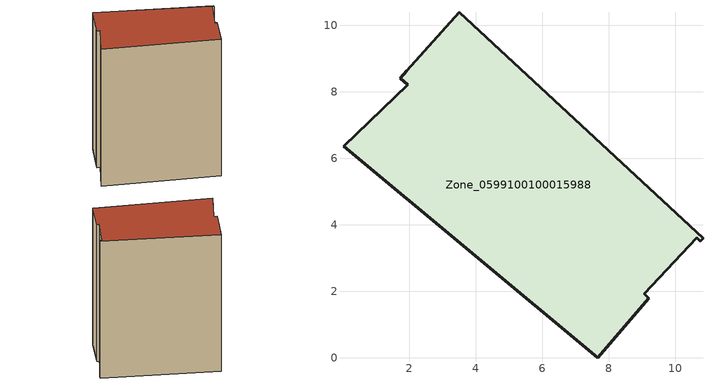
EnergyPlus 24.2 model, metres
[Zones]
Zone_0599100100015988
 floor ground (C_G): 10.64,3.61 9.06,1.93 9.21,1.8 7.67,0 0.03,6.36 1.96,8.21 1.73,8.41 1.92,8.64 3.51,10.4 10.83,3.6 10.75,3.51 z0
 wall outside (C_F): 3.51,10.4 1.92,8.64 1.73,8.41 1.96,8.21 0.03,6.36 7.67,0 9.21,1.8 9.06,1.93 10.64,3.61 10.75,3.51 10.83,3.6 3.51,10.4 z0:13.7
 roof outside (C_R): 10.64,3.61 10.75,3.51 10.83,3.6 3.51,10.4 1.92,8.64 1.73,8.41 1.96,8.21 0.03,6.36 7.67,0 9.21,1.8 9.06,1.93 z13.7
[BUILDING]
Pand.0599100100015988: North Axis=0; Terrain=City; Loads Convergence Tolerance Value=0.04; Temperature Convergence Tolerance Value=0.4; Solar Distribution=FullExterior; Maximum Number of Warmup Days=25; Minimum Number of Warmup Days=1
[Site:Location]
Rotterdam.The.Hague.AP_ZH_NLD Design_Conditions: Latitude=51.96; Longitude=4.45; Time Zone=1; Elevation=-4.5
[SITE:GROUNDTEMPERATURE:BUILDINGSURFACE]
18, 18, 18, 18, 18, 18, 18, 18, 18, 18, 18, 18
[MATERIAL] Thermal Absorptance=0.9; Solar Absorptance=0.7; Visible Absorptance=0.7
Name | Roughness | Thickness | Conductivity | Density | Specific Heat
G.TI.2015-2018 | MediumSmooth | 0.15 | 0.0428571 | 540 | 1210
F.TI.2015-2018 | Rough | 0.3 | 0.0666667 | 1920 | 840
R.TI.2015-2018 | MediumRough | 0.2 | 0.0333333 | 1500 | 1000
[CONSTRUCTION]
C_G: G.TI.2015-2018
C_F: F.TI.2015-2018
C_R: R.TI.2015-2018
[ZONE]
Zone_0599100100015988: Type=1; Multiplier=1; Ceiling Height=Autocalculate; Volume=Autocalculate; Floor Area=autocalculate; Part of Total Floor Area=Yes
[ZONEINFILTRATION:DESIGNFLOWRATE]
Infil_Zone_0599100100015988: Zone or ZoneList or Space or SpaceList=Zone_0599100100015988; Schedule=AlwaysOn; Design Flow Rate Calculation Method=Flow/Area; Flow Rate per Floor Area=0.0015; Constant Term Coefficient=1; Temperature Term Coefficient=0; Velocity Term Coefficient=0; Velocity Squared Term Coefficient=0
[HVACTEMPLATE:ZONE:IDEALLOADSAIRSYSTEM]
Zone_0599100100015988: Maximum Heating Supply Air Temperature=50; Minimum Cooling Supply Air Temperature=13; Maximum Heating Supply Air Humidity Ratio=0.0156; Minimum Cooling Supply Air Humidity Ratio=0.0077; Heating Limit=NoLimit; Cooling Limit=NoLimit; Dehumidification Control Type=ConstantSensibleHeatRatio; Cooling Sensible Heat Ratio=0.7; Dehumidification Setpoint=60; Humidification Control Type=None; Humidification Setpoint=30; Outdoor Air Method=None; Outdoor Air Flow Rate per Person=0.00944; Outdoor Air Flow Rate per Zone Floor Area=0; Outdoor Air Flow Rate per Zone=0; Demand Controlled Ventilation Type=None; Outdoor Air Economizer Type=NoEconomizer; Heat Recovery Type=None; Sensible Heat Recovery Effectiveness=0.7; Latent Heat Recovery Effectiveness=0.65
[ZONECONTROL:THERMOSTAT]
ThermostatControl_Zone_0599100100015988: Zone or ZoneList=Zone_0599100100015988; Control Type Schedule=DualSetpointControlType; Control 1=Thermostat_Zone_0599100100015988; Temperature Difference Between Cutout And Setpoint=0
[THERMOSTATSETPOINT:DUALSETPOINT]
Thermostat_Zone_0599100100015988: Heating Setpoint Temperature Schedule=HeatingSetpoint_Zone_0599100100015988; Cooling Setpoint Temperature Schedule=CoolingSetpoint_Zone_0599100100015988
[SCHEDULE:COMPACT]
HeatingSetpoint_Zone_0599100100015988: Through: 12/31, For: AllDays, Until: 24:00, 21
CoolingSetpoint_Zone_0599100100015988: Through: 12/31, For: AllDays, Until: 24:00, 24
DualSetpointControlType: Through: 12/31, For: AllDays, Until: 24:00, 4
AlwaysOn: Through: 12/31, For: AllDays, Until: 24:00, 1
